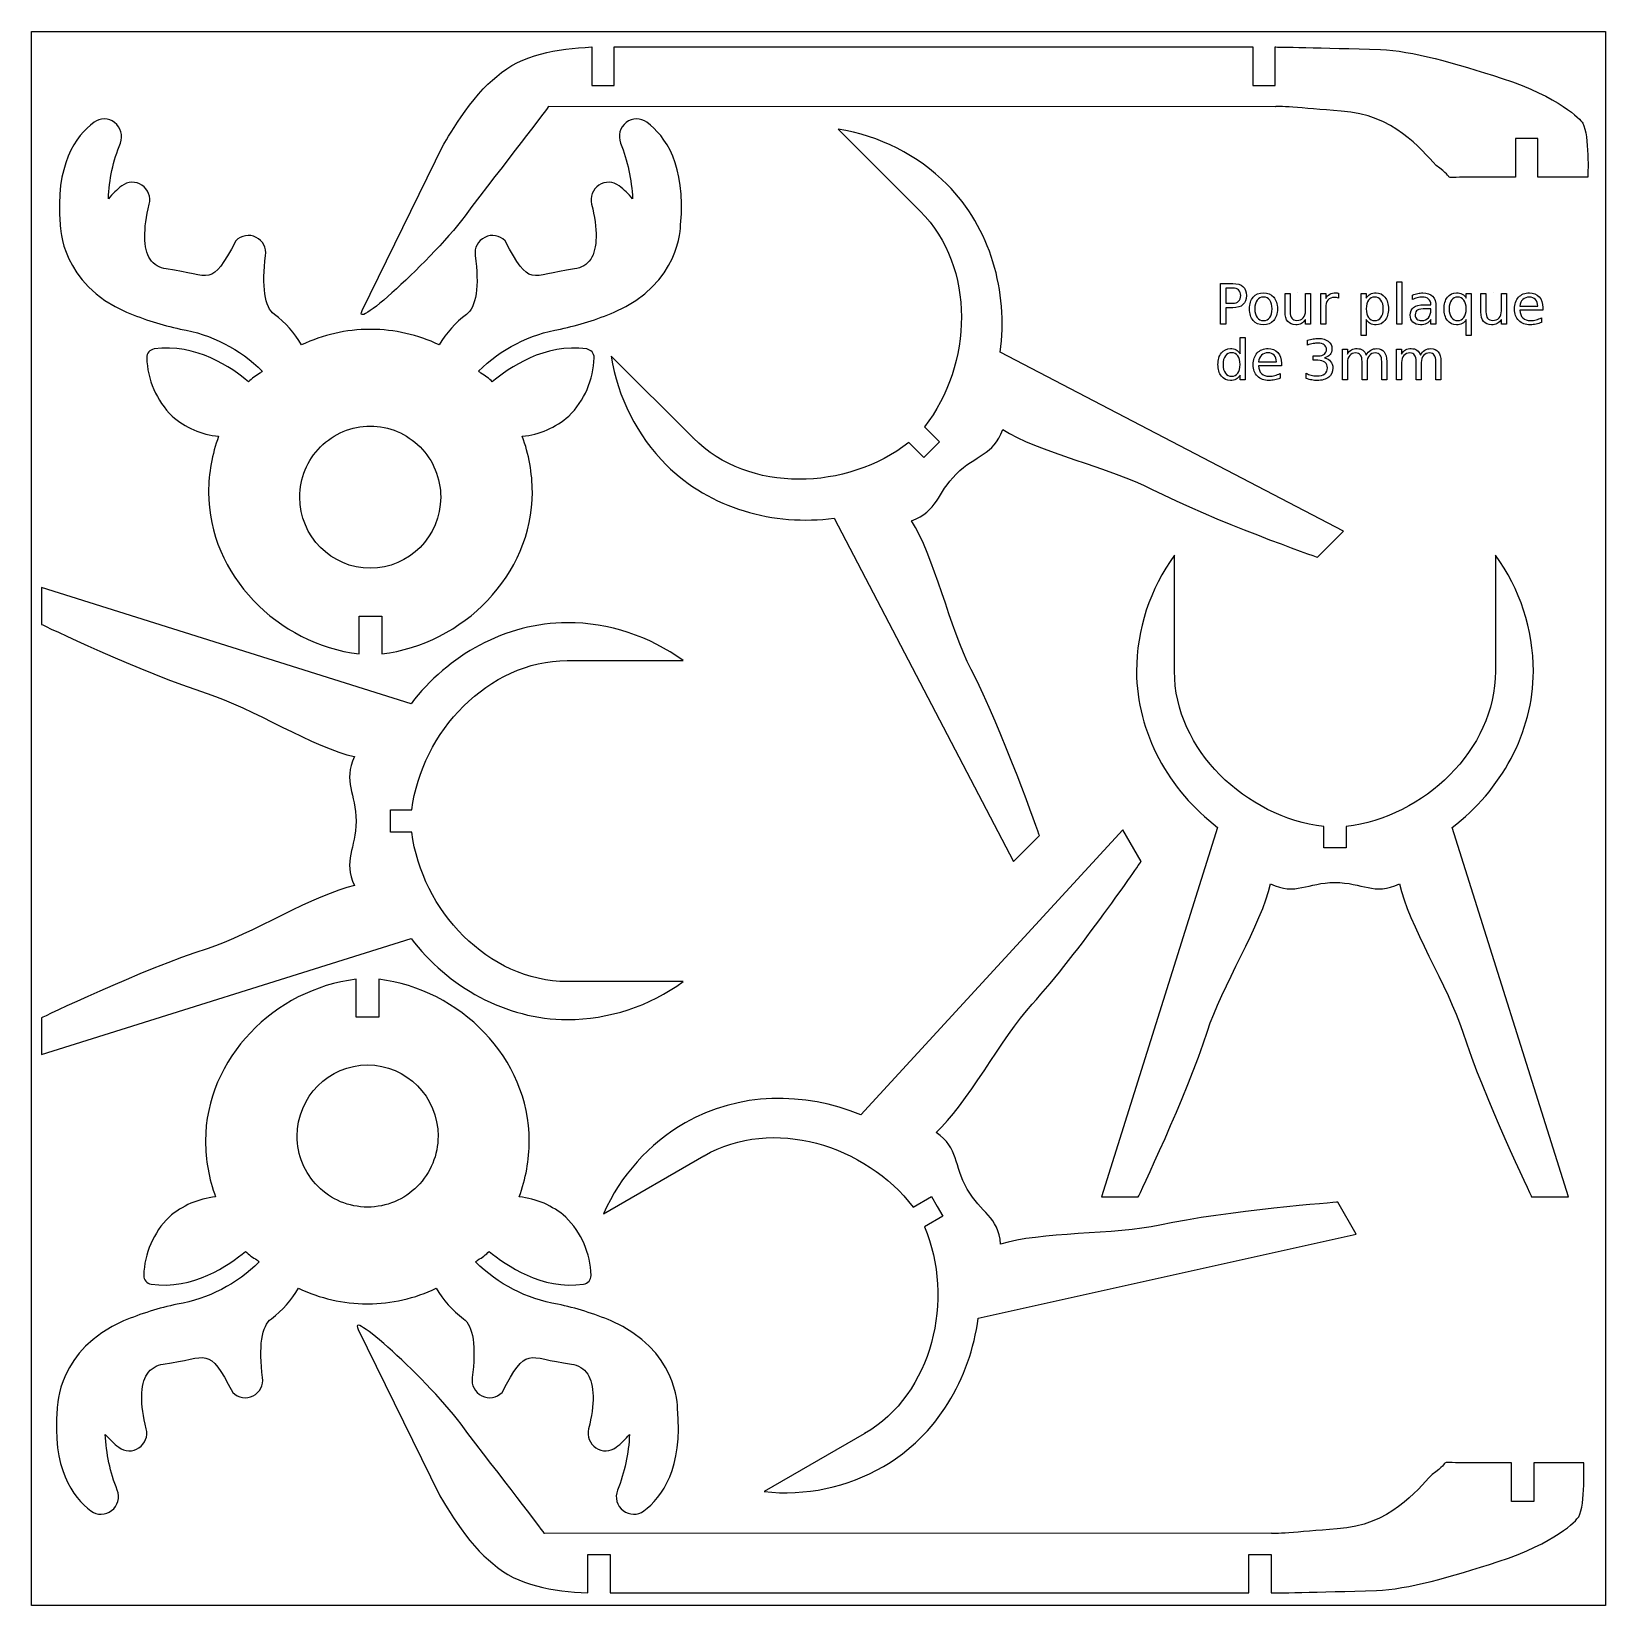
# Model space of a CAD drawing. Extents: x 74 to 474, y 27 to 427.
import ezdxf

# ---------------------------------------------------------------- set-up
doc = ezdxf.new("R2010")
doc.units = 0
doc.layers.add('Calque_1', color=7, linetype='CONTINUOUS')

msp = doc.modelspace()

# ---------------------------------------------------------------- linework, layer by layer
at = {"layer": 'Calque_1', "color": 1}
for p, q in [((73.84158, 427.06944), (473.740463, 427.06944)), ((73.84158, 27.17146), (73.84158, 427.06944)), ((473.740463, 427.06944), (473.740463, 27.17146)), ((216.17219, 423.13016), (216.17219, 413.36332)), ((221.90964, 413.36332), (221.90964, 423.13016)), ((221.90964, 423.13016), (384.11481, 423.13016)), ((384.11481, 423.13016), (384.11481, 413.36332)), ((389.85219, 413.36332), (389.85219, 423.13016)), ((216.17219, 413.36332), (221.90964, 413.36332)), ((384.11481, 413.36332), (389.85219, 413.36332)), ((389.85229, 407.9474), (205.25029, 408.0423)), ((92.356765, 404.858959), (92.356765, 404.858959)), ((227.561318, 404.858959), (227.561318, 404.859487)), ((278.80176, 402.23229), (299.58354, 381.45051)), ((157.88111, 356.14459), (178.51743, 398.31581)), ((456.57729, 399.88584), (450.84011, 399.88584)), ((450.84011, 399.88584), (450.84011, 390.05752)), ((456.57729, 390.05752), (456.57729, 399.88584)), ((450.84011, 390.05752), (439.0132, 390.05752)), ((469.244449, 390.05752), (456.57729, 390.05752)), ((299.58354, 381.45051), (299.58154, 381.44751)), ((157.88111, 356.14466), (157.88111, 356.14459)), ((241.93227, 323.79734), (221.15118, 344.58171)), ((407.17428, 300.08937), (319.94696, 345.58082)), ((300.74648, 326.66675), (304.56686, 322.84637)), ((241.93427, 323.80034), (241.93227, 323.79734)), ((300.53503, 318.81455), (296.71466, 322.63493)), ((302.55118, 320.8307), (300.53503, 318.81455)), ((304.56686, 322.84637), (302.55118, 320.8307)), ((177.804363, 308.766898), (177.804363, 308.766898)), ((277.80265, 303.43651), (323.29409, 216.20917)), ((400.56845, 293.48353), (407.17428, 300.08937)), ((364.23125, 264.6104), (364.23331, 294.00029)), ((445.76369, 294.00029), (445.76369, 264.6104)), ((170.26682, 256.25925), (76.42047, 285.77094)), ((76.42047, 285.77094), (76.42047, 276.42885)), ((157.059545, 268.959187), (157.059545, 278.543993)), ((157.059545, 278.543993), (159.959028, 278.543993)), ((159.959028, 278.543993), (162.858537, 278.543993)), ((162.858537, 278.543993), (162.858537, 268.959187)), ((210.02962, 267.22593), (210.02962, 267.22593)), ((210.02962, 267.22593), (239.4195, 267.22386)), ((364.23425, 264.6104), (364.23125, 264.6104)), ((445.76369, 264.6104), (445.76369, 264.6104)), ((165.06707, 226.45919), (165.06707, 229.31052)), ((165.06707, 229.31052), (170.46992, 229.31052)), ((165.06707, 223.60865), (165.06707, 226.45919)), ((351.07085, 224.27682), (284.55429, 151.79431)), ((375.19791, 224.8476), (345.68618, 131.00125)), ((355.74213, 216.18596), (351.07085, 224.27682)), ((402.14564, 219.64804), (402.14564, 225.05088)), ((407.84749, 225.05088), (407.84749, 219.64804)), ((464.31137, 131.00125), (434.79898, 224.8476)), ((170.46992, 223.60865), (165.06707, 223.60865)), ((323.29409, 216.20917), (329.89994, 222.81502)), ((404.99691, 219.64804), (402.14564, 219.64804)), ((407.84749, 219.64804), (404.99691, 219.64804)), ((76.42047, 167.14643), (170.26682, 196.65818)), ((156.290113, 176.674805), (156.290113, 186.259611)), ((162.089105, 186.259611), (162.089105, 176.674805)), ((210.02962, 185.69356), (210.02962, 185.69656)), ((239.4195, 185.69356), (210.02962, 185.69356)), ((76.42047, 176.48851), (76.42047, 167.14643)), ((159.189622, 176.674805), (156.290113, 176.674805)), ((162.089105, 176.674805), (159.189622, 176.674805)), ((141.344287, 146.4519), (141.344287, 146.4519)), ((219.18346, 126.71398), (244.63603, 141.40903)), ((244.63603, 141.40903), (244.63603, 141.40903)), ((297.85468, 128.35179), (302.53366, 131.0532)), ((302.53366, 131.0532), (303.95898, 128.58448)), ((303.95898, 128.58448), (305.3846, 126.11524)), ((345.68618, 131.00125), (355.02826, 131.00125)), ((410.38425, 121.54302), (405.71319, 129.63352)), ((454.96898, 131.00125), (464.31137, 131.00125)), ((305.3846, 126.11524), (300.70562, 123.41383)), ((314.35508, 100.17783), (410.38425, 121.54302)), ((156.85891, 97.33811), (156.85891, 97.33808)), ((156.85891, 97.33808), (177.49524, 55.16685)), ((285.40325, 70.79812), (259.94914, 56.10572)), ((285.40325, 70.79812), (285.40325, 70.79812)), ((449.81802, 63.42515), (437.99111, 63.42515)), ((449.81802, 53.59683), (449.81802, 63.42515)), ((468.22274, 63.42515), (455.5552, 63.42515)), ((455.5552, 63.42515), (455.5552, 53.59683)), ((455.5552, 53.59683), (449.81802, 53.59683)), ((91.587332, 50.359839), (91.587332, 50.359311)), ((226.791885, 50.359839), (226.791885, 50.359839)), ((388.82995, 45.53527), (204.22806, 45.44047)), ((215.14996, 30.35251), (215.14996, 40.11935)), ((215.14996, 40.11935), (220.88743, 40.11935)), ((220.88743, 40.11935), (220.88743, 30.35251)), ((383.09247, 30.35251), (383.09247, 40.11935)), ((383.09247, 40.11935), (388.82985, 40.11935)), ((388.82985, 40.11935), (388.82985, 30.35251)), ((220.88743, 30.35251), (383.09247, 30.35251)), ((473.740463, 27.17146), (73.84158, 27.17146))]:
    msp.add_line(p, q, dxfattribs=at)
at = {"layer": 'Calque_1', "color": 7}
for p, q in [((375.88088, 363.03892), (379.0228, 363.03892)), ((375.88088, 352.75186), (375.88088, 363.03892)), ((377.2727, 361.89515), (377.2727, 358.02975)), ((379.0228, 361.89515), (377.2727, 361.89515)), ((386.83628, 360.65491), (386.83628, 360.65491)), ((392.34154, 355.79733), (392.34154, 360.46888)), ((392.34154, 360.46888), (393.60934, 360.46888)), ((393.60934, 360.46888), (393.60934, 355.84556)), ((395.5317, 360.65491), (395.5317, 360.65491)), ((397.53675, 356.09361), (397.53675, 360.46888)), ((397.53675, 360.46888), (398.80454, 360.46888)), ((398.80454, 360.46888), (398.80454, 352.75186)), ((401.38147, 352.75185), (401.38147, 360.46887)), ((401.38147, 360.46887), (402.65616, 360.46887)), ((402.65616, 360.46887), (402.65616, 359.26997)), ((405.89455, 360.586), (405.90144, 359.28376)), ((411.6892, 349.81664), (411.6892, 360.46888)), ((411.6892, 360.46888), (412.96388, 360.46888)), ((412.96388, 360.46888), (412.96388, 359.29754)), ((420.69468, 363.473), (421.96247, 363.473)), ((420.69468, 352.75186), (420.69468, 363.473)), ((421.96247, 363.473), (421.96247, 352.75186)), ((424.69099, 358.94614), (424.69099, 360.11748)), ((438.34046, 359.29754), (438.34046, 360.46888)), ((438.34046, 360.46888), (439.60825, 360.46888)), ((439.60825, 360.46888), (439.60825, 349.81664)), ((442.08872, 355.79733), (442.08872, 360.46888)), ((442.08872, 360.46888), (443.35651, 360.46888)), ((443.35651, 360.46888), (443.35651, 355.84556)), ((445.27888, 360.65491), (445.27888, 360.65491)), ((447.28392, 356.09361), (447.28392, 360.46888)), ((447.28392, 360.46888), (448.55172, 360.46888)), ((448.55172, 360.46888), (448.55172, 352.75186)), ((377.2727, 358.02975), (379.0228, 358.02975)), ((379.0228, 356.88598), (377.2727, 356.88598)), ((377.2727, 356.88598), (377.2727, 352.75186)), ((386.83628, 359.58004), (386.83628, 359.58004)), ((402.65616, 356.81707), (402.65616, 352.75185)), ((417.27714, 356.60348), (417.27714, 356.60348)), ((427.59865, 357.62323), (429.37632, 357.62323)), ((429.37632, 356.63104), (428.11541, 356.63104)), ((429.37632, 357.62323), (429.37632, 357.74725)), ((429.37632, 356.34854), (429.37632, 356.63104)), ((430.64411, 357.1547), (430.64411, 352.75186)), ((430.64411, 357.1547), (430.64411, 357.1547)), ((434.02031, 356.60348), (434.02031, 356.60348)), ((457.77769, 356.3072), (451.94859, 356.3072)), ((451.98993, 357.2925), (456.50989, 357.29939)), ((457.77769, 356.92732), (457.77769, 356.3072)), ((457.77769, 356.92732), (457.77769, 356.92732)), ((377.2727, 352.75186), (375.88088, 352.75186)), ((392.34154, 355.79733), (392.34154, 355.79733)), ((397.53675, 352.75186), (397.53675, 353.93698)), ((398.80454, 352.75186), (397.53675, 352.75186)), ((402.65616, 352.75185), (401.38147, 352.75185)), ((412.96388, 353.90942), (412.96388, 349.81664)), ((412.96388, 353.90942), (412.96388, 353.90942)), ((421.96247, 352.75186), (420.69468, 352.75186)), ((429.37632, 352.75186), (429.37632, 353.9232)), ((430.64411, 352.75186), (429.37632, 352.75186)), ((438.34046, 349.81664), (438.34046, 353.90942)), ((442.08872, 355.79733), (442.08872, 355.79733)), ((447.28392, 352.75186), (447.28392, 353.93698)), ((448.55172, 352.75186), (447.28392, 352.75186)), ((457.48141, 354.3435), (457.48141, 353.1446)), ((380.90383, 345.15198), (380.90383, 349.32744)), ((380.90383, 349.32744), (382.17162, 349.32744)), ((382.17162, 349.32744), (382.17162, 338.6063)), ((398.01217, 347.39818), (398.01217, 348.63842)), ((412.96388, 349.81664), (411.6892, 349.81664)), ((439.60825, 349.81664), (438.34046, 349.81664)), ((380.90383, 345.15198), (380.90383, 345.15198)), ((399.47978, 343.53279), (399.47978, 344.67656)), ((399.47978, 344.67656), (400.7338, 344.67656)), ((402.35299, 344.15291), (402.35299, 344.15291)), ((406.89363, 338.6063), (406.89363, 346.32332)), ((406.89363, 346.32332), (408.16831, 346.32332)), ((408.16831, 346.32332), (408.16831, 345.12442)), ((412.9501, 344.84192), (412.9501, 344.84192)), ((420.64645, 338.6063), (420.64645, 346.32332)), ((420.64645, 346.32332), (421.92113, 346.32332)), ((421.92113, 346.32332), (421.92113, 345.12442)), ((426.70293, 344.84192), (426.70293, 344.84192)), ((376.58368, 342.45792), (376.58368, 342.45792)), ((391.38381, 342.16164), (385.55471, 342.16164)), ((385.59605, 343.14694), (390.11601, 343.15383)), ((391.08753, 340.19794), (391.08753, 338.99904)), ((391.38381, 342.78176), (391.38381, 342.16164)), ((391.38381, 342.78176), (391.38381, 342.78176)), ((397.70211, 338.91636), (397.70211, 340.25995)), ((400.67867, 343.53279), (399.47978, 343.53279)), ((408.16831, 342.96779), (408.16831, 338.6063)), ((411.88902, 338.6063), (411.88902, 343.22273)), ((413.1637, 342.96779), (413.1637, 338.6063)), ((416.8844, 338.6063), (416.8844, 343.22273)), ((418.15909, 343.26407), (418.15909, 338.6063)), ((421.92113, 342.96779), (421.92113, 338.6063)), ((425.64184, 338.6063), (425.64184, 343.22273)), ((426.91652, 342.96779), (426.91652, 338.6063)), ((430.63722, 338.6063), (430.63722, 343.22273)), ((431.91191, 343.26407), (431.91191, 338.6063)), ((380.90383, 338.6063), (380.90383, 339.76385)), ((382.17162, 338.6063), (380.90383, 338.6063)), ((408.16831, 338.6063), (406.89363, 338.6063)), ((413.1637, 338.6063), (411.88902, 338.6063)), ((418.15909, 338.6063), (416.8844, 338.6063)), ((421.92113, 338.6063), (420.64645, 338.6063)), ((426.91652, 338.6063), (425.64184, 338.6063)), ((431.91191, 338.6063), (430.63722, 338.6063))]:
    msp.add_line(p, q, dxfattribs=at)
at = {"layer": 'Calque_1', "color": 1}
for points in [[(192.07378, 415.62033), (198.4324, 421.41901), (207.33025, 422.58319), (216.17219, 423.13016)], [(389.85219, 423.13016), (389.85219, 423.13016), (401.54061, 422.97226), (416.57898, 422.46941)], [(416.57898, 422.46941), (424.48977, 422.20491), (435.35971, 419.09173), (447.52405, 415.14014)], [(178.51743, 398.31581), (178.51743, 398.31581), (186.06655, 411.45823), (192.07378, 415.62033)], [(447.52405, 415.14014), (462.01157, 410.43389), (467.39372, 404.72154), (467.94521, 403.75209)], [(205.25029, 408.0423), (205.25029, 408.0423), (196.74835, 396.77732), (185.68699, 382.57771)], [(406.58702, 406.83481), (396.03748, 407.68639), (390.05864, 408.25041), (389.85229, 407.9474)], [(89.728199, 404.002754), (85.049337, 400.531643), (79.767473, 393.158201), (81.152423, 377.944818)], [(92.356765, 404.858959), (91.434843, 404.870578), (90.509231, 404.585423), (89.728199, 404.002754)], [(94.963842, 403.937764), (94.197127, 404.539579), (93.278686, 404.847524), (92.356765, 404.858959)], [(96.419721, 398.732483), (97.150029, 400.600832), (96.554486, 402.730173), (94.963842, 403.937764)], [(224.95424, 403.938292), (223.363596, 402.730727), (222.768053, 400.60136), (223.498361, 398.733011)], [(227.561318, 404.859487), (226.639396, 404.848131), (225.720955, 404.540107), (224.95424, 403.938292)], [(230.189883, 404.002754), (229.408851, 404.585423), (228.483239, 404.870552), (227.561318, 404.858959)], [(238.76566, 377.944818), (240.15061, 393.158201), (234.868745, 400.531643), (230.189883, 404.002754)], [(430.68891, 393.05483), (426.708, 397.13158), (420.07499, 406.02095), (406.58702, 406.83481)], [(306.46572, 388.21307), (298.94831, 395.70239), (289.25544, 400.61439), (278.80176, 402.23229)], [(467.94521, 403.75209), (469.683168, 400.6971), (469.244449, 390.05752), (469.244449, 390.05752)], [(93.369952, 384.564941), (93.582163, 389.427867), (94.613724, 394.218805), (96.419721, 398.732483)], [(223.498361, 398.733011), (225.304358, 394.219333), (226.335919, 389.428395), (226.54813, 384.565469)], [(439.0132, 390.05752), (431.12189, 390.05752), (436.52857, 389.00407), (430.68891, 393.05483)], [(101.918116, 387.99953), (100.350896, 389.049412), (98.297668, 388.98833), (96.794415, 387.847367)], [(103.768136, 383.176428), (104.226898, 385.017207), (103.485649, 386.949622), (101.918116, 387.99953)], [(217.99994, 388.000059), (216.432407, 386.95015), (215.691184, 385.017762), (216.149947, 383.176956)], [(223.123641, 387.847895), (221.620388, 388.988858), (219.56716, 389.04994), (217.99994, 388.000059)], [(319.94696, 345.58082), (322.03191, 360.94955), (317.48247, 377.17115), (306.46572, 388.21307)], [(96.794415, 387.847367), (95.534573, 386.885926), (94.38607, 385.785103), (93.369952, 384.564941)], [(226.54813, 384.565469), (225.532012, 385.785631), (224.383483, 386.88648), (223.123641, 387.847895)], [(103.989482, 369.239429), (102.256298, 371.92651), (102.179009, 376.868687), (103.768136, 383.176428)], [(185.68699, 382.57771), (177.693, 370.76457), (155.03522, 350.32901), (157.88111, 356.14466)], [(216.149947, 383.176956), (217.739073, 376.869241), (217.661784, 371.927012), (215.928601, 369.239984)], [(299.58154, 381.44751), (299.60144, 381.42751), (299.62144, 381.40771), (299.64414, 381.39051)], [(299.64414, 381.39051), (313.82345, 367.18494), (312.94775, 342.38137), (300.74648, 326.66675)], [(81.152423, 377.944818), (81.152423, 377.335767), (81.343643, 362.966415), (98.006466, 355.760453)], [(221.911616, 355.760453), (238.574439, 362.966415), (238.76566, 377.335767), (238.76566, 377.944818)], [(125.749962, 373.888212), (119.327997, 361.851226), (119.804217, 365.086539), (108.102036, 366.743042)], [(130.910462, 374.764011), (129.186387, 375.645964), (127.093297, 375.29051), (125.749962, 373.888212)], [(133.331998, 370.154947), (133.616788, 372.061112), (132.634014, 373.931917), (130.910462, 374.764011)], [(189.00762, 374.764539), (187.284069, 373.932445), (186.301295, 372.061667), (186.586084, 370.155501)], [(194.16812, 373.88874), (192.824785, 375.291038), (190.731669, 375.646492), (189.00762, 374.764539)], [(211.816046, 366.74357), (200.113865, 365.087067), (200.590085, 361.851754), (194.16812, 373.88874)], [(108.102036, 366.743042), (106.43439, 366.925971), (104.930693, 367.838451), (103.989482, 369.239429)], [(135.550562, 355.197221), (133.109213, 356.849868), (132.273217, 362.440682), (133.331998, 370.154947)], [(186.586084, 370.155501), (187.644865, 362.441236), (186.808844, 356.850396), (184.367494, 355.197749)], [(215.928601, 369.239984), (214.987389, 367.83898), (213.483692, 366.926499), (211.816046, 366.74357)], [(98.006466, 355.760453), (102.410406, 353.904437), (106.977666, 352.471848), (111.648179, 351.481517)], [(142.467015, 347.440359), (140.710041, 350.452313), (138.365637, 353.097299), (135.550562, 355.197221)], [(184.367494, 355.197749), (181.552419, 353.097827), (179.208042, 350.452841), (177.451067, 347.440888)], [(208.269904, 351.481517), (212.940417, 352.471848), (217.507677, 353.904437), (221.911616, 355.760453)], [(129.006264, 338.063914), (124.829349, 341.583854), (115.589901, 347.969922), (105.023607, 346.402573)], [(111.648179, 351.481517), (119.519009, 350.15295), (126.7905, 346.409914), (132.476766, 340.765571)], [(159.834313, 351.385074), (153.828762, 351.36923), (147.899977, 350.022441), (142.467015, 347.440359)], [(159.959028, 351.382434), (159.917439, 351.382671), (159.875902, 351.385074), (159.834313, 351.385074)], [(160.083769, 351.385603), (160.042154, 351.385603), (160.000643, 351.382698), (159.959028, 351.382434)], [(177.451067, 347.440888), (172.018105, 350.022969), (166.08932, 351.369758), (160.083769, 351.385603)], [(187.441317, 340.765571), (193.127582, 346.40994), (200.399074, 350.15295), (208.269904, 351.481517)], [(214.894449, 346.402573), (204.328181, 347.969922), (195.088733, 341.583827), (190.911793, 338.063914)], [(105.023607, 346.402573), (103.930749, 346.242222), (103.120927, 345.295279), (103.123518, 344.181094)], [(103.123518, 344.181094), (103.296208, 338.587877), (105.602557, 333.278364), (109.560454, 329.357997)], [(210.357602, 329.357997), (214.315499, 333.278364), (216.621874, 338.587877), (216.794564, 344.181094)], [(216.794564, 344.181094), (216.797181, 345.295279), (215.987307, 346.242222), (214.894449, 346.402573)], [(221.15118, 344.58171), (222.76908, 334.12802), (227.6811, 324.43519), (235.1704, 316.91775)], [(131.876119, 340.232787), (130.81828, 339.659599), (129.849561, 338.930734), (129.006264, 338.063914)], [(132.476766, 340.765571), (132.274892, 340.590169), (132.074537, 340.412099), (131.876119, 340.232787)], [(188.041963, 340.232787), (187.843545, 340.412072), (187.64319, 340.590169), (187.441317, 340.765571)], [(190.911793, 338.063914), (190.068521, 338.930708), (189.099802, 339.659572), (188.041963, 340.232787)], [(109.560454, 329.357997), (112.903938, 326.452943), (117.031595, 324.670685), (121.373635, 324.21356)], [(198.544447, 324.21356), (202.886461, 324.670685), (207.014118, 326.452943), (210.357602, 329.357997)], [(121.373635, 324.21356), (119.706408, 319.666106), (118.844344, 314.85898), (118.826861, 310.01042)], [(147.25568, 321.534279), (150.611644, 324.9204), (155.163309, 326.822703), (159.90936, 326.822703)], [(159.90936, 326.822703), (164.655412, 326.822704), (169.207078, 324.920401), (172.563043, 321.53428)], [(201.091195, 310.01042), (201.073659, 314.85898), (200.211648, 319.666106), (198.544447, 324.21356)], [(308.75819, 314.62528), (313.74245, 319.58338), (318.18853, 319.28373), (320.60512, 325.94846)], [(320.60512, 325.94846), (329.18695, 320.39654), (348.23277, 316.06598), (358.39063, 310.82559)], [(142.014361, 308.766898), (142.014357, 313.555594), (143.899716, 318.148158), (147.25568, 321.534279)], [(172.563043, 321.53428), (175.919007, 318.148159), (177.804367, 313.555594), (177.804363, 308.766898)], [(241.99137, 323.73774), (241.97357, 323.75984), (241.95357, 323.77964), (241.93427, 323.80034)], [(296.71466, 322.63493), (281.00003, 310.43364), (256.19688, 309.55836), (241.99137, 323.73774)], [(235.1704, 316.91775), (246.2123, 305.901), (262.43392, 301.35156), (277.80265, 303.43651)], [(297.43501, 302.77834), (304.09974, 305.19493), (303.80011, 309.641), (308.75819, 314.62528)], [(118.826861, 310.01042), (118.847276, 289.001138), (136.459554, 271.390055), (157.059545, 268.959187)], [(159.90936, 290.711123), (150.026231, 290.711124), (142.01437, 298.794967), (142.014361, 308.766898)], [(177.804363, 308.766898), (177.804354, 298.794965), (169.792491, 290.711122), (159.90936, 290.711123)], [(162.858537, 268.959187), (183.458528, 271.390055), (201.070807, 289.001138), (201.091195, 310.01042)], [(358.39063, 310.82559), (373.86346, 302.84323), (400.56845, 293.48353), (400.56845, 293.48353)], [(312.55787, 264.99285), (307.3175, 275.15068), (302.98693, 294.19652), (297.43501, 302.77834)], [(364.23331, 294.00029), (357.98548, 285.46438), (354.60494, 275.13719), (354.58505, 264.52583)], [(455.41225, 264.52583), (455.39245, 275.13719), (452.01161, 285.46438), (445.76369, 294.00029)], [(76.42047, 276.42885), (76.42047, 276.42885), (101.92207, 264.1639), (118.50737, 258.86733)], [(209.94503, 276.87212), (194.3472, 276.85432), (179.65987, 268.60086), (170.26682, 256.25925)], [(239.4195, 267.22386), (230.88359, 273.47167), (220.5564, 276.85223), (209.94503, 276.87212)], [(170.46992, 229.31052), (172.95421, 249.05), (189.8738, 267.20743), (209.94492, 267.22593)], [(209.94492, 267.22593), (209.97322, 267.22593), (210.00132, 267.22593), (210.02962, 267.22593)], [(329.89994, 222.81502), (329.89994, 222.81502), (320.54027, 249.52004), (312.55787, 264.99285)], [(354.58505, 264.52583), (354.60285, 248.928), (362.8563, 234.24065), (375.19791, 224.8476)], [(364.23025, 264.5259), (364.23325, 264.5541), (364.23325, 264.5823), (364.23425, 264.6104)], [(402.14564, 225.05088), (382.40611, 227.53518), (364.24872, 244.45476), (364.23025, 264.5259)], [(445.76369, 264.5259), (445.74489, 244.45476), (427.58698, 227.53518), (407.84749, 225.05088)], [(434.79898, 224.8476), (447.14069, 234.24065), (455.39444, 248.928), (455.41225, 264.52583)], [(445.76369, 264.6104), (445.76369, 264.5823), (445.76369, 264.5541), (445.76369, 264.5259)], [(118.50737, 258.86733), (129.39555, 255.39022), (145.92517, 244.98491), (155.91925, 242.84246)], [(155.91925, 242.84246), (152.91535, 236.42104), (156.27106, 233.48899), (156.2896, 226.45871)], [(156.2896, 226.45871), (156.2711, 219.42842), (152.91535, 216.49637), (155.91925, 210.07495)], [(209.94492, 185.69256), (189.8738, 185.71116), (172.95421, 203.86912), (170.46992, 223.60865)], [(328.07504, 179.93283), (339.78996, 192.81272), (355.74213, 216.18596), (355.74213, 216.18596)], [(155.91925, 210.07495), (145.92517, 207.93249), (129.39558, 197.52722), (118.50737, 194.05004)], [(372.58979, 173.08816), (376.06696, 183.97634), (386.47224, 200.50596), (388.61469, 210.50003)], [(388.61469, 210.50003), (395.03615, 207.49614), (397.96814, 210.85184), (404.99845, 210.87039)], [(404.99845, 210.87039), (412.02873, 210.85189), (414.96077, 207.49614), (421.38219, 210.50003)], [(421.38219, 210.50003), (423.52465, 200.50596), (433.92995, 183.97637), (437.40706, 173.08816)], [(170.26682, 196.65818), (179.65987, 184.31655), (194.3472, 176.06308), (209.94503, 176.04529)], [(118.50737, 194.05004), (101.92207, 188.75348), (76.42047, 176.48851), (76.42047, 176.48851)], [(156.290113, 186.259611), (135.690122, 183.828743), (118.077843, 166.21766), (118.057455, 145.208378)], [(200.321789, 145.208378), (200.301374, 166.21766), (182.689096, 183.828743), (162.089105, 186.259611)], [(210.02962, 185.69656), (210.00142, 185.69656), (209.97332, 185.69656), (209.94492, 185.69256)], [(209.94503, 176.04529), (220.5564, 176.06519), (230.88359, 179.44572), (239.4195, 185.69356)], [(303.68826, 147.3484), (311.27217, 154.20085), (320.38435, 171.47723), (328.07504, 179.93283)], [(355.02826, 131.00125), (355.02826, 131.00125), (367.29327, 156.50285), (372.58979, 173.08816)], [(437.40706, 173.08816), (442.70364, 156.50285), (454.96898, 131.00125), (454.96898, 131.00125)], [(141.344287, 146.4519), (141.344296, 156.423833), (149.356159, 164.507676), (159.23929, 164.507675)], [(159.23929, 164.507675), (169.122419, 164.507674), (177.13428, 156.423831), (177.134289, 146.4519)], [(284.55429, 151.79431), (270.24839, 157.78658), (253.40193, 157.59102), (239.88484, 149.80748)], [(239.88484, 149.80748), (230.70501, 144.48467), (223.45187, 136.39316), (219.18346, 126.71398)], [(244.70973, 141.45153), (262.10126, 151.47087), (285.83336, 144.2047), (297.85468, 128.35179)], [(118.057455, 145.208378), (118.074991, 140.359818), (118.937002, 135.552692), (120.604203, 131.005238)], [(146.585607, 133.684518), (143.229643, 137.070639), (141.344283, 141.663204), (141.344287, 146.4519)], [(177.134289, 146.4519), (177.134293, 141.663204), (175.248934, 137.07064), (171.89297, 133.684519)], [(197.775015, 131.005238), (199.442242, 135.552692), (200.304306, 140.359818), (200.321789, 145.208378)], [(311.55939, 132.97446), (308.06052, 139.07226), (309.50044, 143.28912), (303.68826, 147.3484)], [(244.63603, 141.40903), (244.66083, 141.42333), (244.68483, 141.43723), (244.70973, 141.45153)], [(159.23929, 128.396095), (154.493238, 128.396094), (149.941572, 130.298397), (146.585607, 133.684518)], [(171.89297, 133.684519), (168.537006, 130.298398), (163.985341, 128.396095), (159.23929, 128.396095)], [(320.07202, 118.9709), (319.46273, 126.03394), (315.0906, 126.89522), (311.55939, 132.97446)], [(120.604203, 131.005238), (116.262189, 130.548113), (112.134532, 128.765855), (108.791048, 125.860801)], [(209.588196, 125.860801), (206.244712, 128.765855), (202.117055, 130.548113), (197.775015, 131.005238)], [(405.71319, 129.63352), (405.71319, 129.63352), (377.49565, 127.50455), (360.48407, 123.79876)], [(108.791048, 125.860801), (104.833151, 121.940435), (102.526776, 116.630921), (102.354086, 111.037704)], [(216.025132, 111.037704), (215.852442, 116.630921), (213.546093, 121.940435), (209.588196, 125.860801)], [(300.70562, 123.41383), (308.42391, 105.07668), (302.84986, 80.89222), (285.47695, 70.84062)], [(360.48407, 123.79876), (349.31606, 121.36605), (329.79838, 122.11251), (320.07202, 118.9709)], [(104.254201, 108.816225), (114.820469, 107.248876), (124.059917, 113.634971), (128.236857, 117.154884)], [(128.236857, 117.154884), (129.080129, 116.28809), (130.048848, 115.559226), (131.106687, 114.986011)], [(187.272531, 114.986011), (188.33037, 115.559199), (189.299089, 116.288064), (190.142386, 117.154884)], [(190.142386, 117.154884), (194.319301, 113.634944), (203.558749, 107.248876), (214.125043, 108.816225)], [(131.707333, 114.453227), (126.021068, 108.808858), (118.749576, 105.065848), (110.878746, 103.737281)], [(131.106687, 114.986011), (131.305105, 114.806726), (131.50546, 114.628629), (131.707333, 114.453227)], [(186.671884, 114.453227), (186.873758, 114.628629), (187.074113, 114.8067), (187.272531, 114.986011)], [(207.500471, 103.737281), (199.629641, 105.065848), (192.35815, 108.808884), (186.671884, 114.453227)], [(102.354086, 111.037704), (102.351469, 109.923519), (103.161343, 108.976576), (104.254201, 108.816225)], [(214.125043, 108.816225), (215.217901, 108.976576), (216.027723, 109.923519), (216.025132, 111.037704)], [(134.781156, 100.021049), (137.596231, 102.120971), (139.940608, 104.765957), (141.697583, 107.77791)], [(141.697583, 107.77791), (147.130545, 105.195829), (153.05933, 103.84904), (159.064881, 103.833195)], [(159.314337, 103.833724), (165.319888, 103.849568), (171.248673, 105.196357), (176.681635, 107.778439)], [(176.681635, 107.778439), (178.438609, 104.766485), (180.783013, 102.121499), (183.598088, 100.021577)], [(110.878746, 103.737281), (106.208233, 102.74695), (101.640973, 101.314361), (97.237034, 99.458345)], [(132.562566, 85.063297), (131.503785, 92.777562), (132.339806, 98.368402), (134.781156, 100.021049)], [(184.66481, 70.90506), (176.67081, 82.7182), (154.01304, 103.15376), (156.85891, 97.33811)], [(159.064881, 103.833195), (159.106496, 103.833195), (159.148007, 103.8361), (159.189622, 103.836364)], [(159.189622, 103.836364), (159.231211, 103.836127), (159.272748, 103.833724), (159.314337, 103.833724)], [(183.598088, 100.021577), (186.039437, 98.36893), (186.875433, 92.778116), (185.816652, 85.063851)], [(221.142184, 99.458345), (216.738244, 101.314361), (212.170984, 102.74695), (207.500471, 103.737281)], [(290.2991, 62.48742), (303.79841, 70.30176), (312.39118, 84.79313), (314.35508, 100.17783)], [(97.237034, 99.458345), (80.574211, 92.252383), (80.38299, 77.883031), (80.38299, 77.27398)], [(237.996227, 77.27398), (237.996227, 77.883031), (237.805007, 92.252383), (221.142184, 99.458345)], [(107.332604, 88.475228), (119.034785, 90.131731), (118.558565, 93.367044), (124.98053, 81.330058)], [(193.398688, 81.330586), (199.820653, 93.367572), (199.344433, 90.132259), (211.046614, 88.475756)], [(103.220049, 85.978814), (104.161261, 87.379818), (105.664958, 88.292299), (107.332604, 88.475228)], [(211.046614, 88.475756), (212.71426, 88.292827), (214.217957, 87.380347), (215.159168, 85.979369)], [(102.998703, 72.041842), (101.409577, 78.349557), (101.486866, 83.291786), (103.220049, 85.978814)], [(130.14103, 80.454259), (131.864581, 81.286353), (132.847355, 83.157131), (132.562566, 85.063297)], [(185.816652, 85.063851), (185.531862, 83.157686), (186.514636, 81.286881), (188.238188, 80.454787)], [(215.159168, 85.979369), (216.892352, 83.292288), (216.969641, 78.350111), (215.380514, 72.04237)], [(124.98053, 81.330058), (126.323865, 79.92776), (128.416981, 79.572306), (130.14103, 80.454259)], [(188.238188, 80.454787), (189.962263, 79.572834), (192.055353, 79.928288), (193.398688, 81.330586)], [(80.38299, 77.27398), (78.99804, 62.060597), (84.279905, 54.687155), (88.958767, 51.216044)], [(229.420451, 51.216044), (234.099313, 54.687155), (239.381177, 62.060597), (237.996227, 77.27398)], [(101.14871, 67.218739), (102.716243, 68.268648), (103.457466, 70.201036), (102.998703, 72.041842)], [(215.380514, 72.04237), (214.921752, 70.201591), (215.663001, 68.269176), (217.230534, 67.219268)], [(95.650289, 56.485787), (93.844292, 60.999465), (92.812731, 65.790403), (92.60052, 70.653329)], [(92.60052, 70.653329), (93.616638, 69.433167), (94.765167, 68.332318), (96.025009, 67.370903)], [(204.22806, 45.44047), (204.22806, 45.44047), (195.72616, 56.70545), (184.66481, 70.90506)], [(222.354235, 67.371431), (223.614077, 68.332872), (224.76258, 69.433695), (225.778698, 70.653857)], [(225.778698, 70.653857), (225.566487, 65.790931), (224.534926, 60.999993), (222.728929, 56.486315)], [(285.47695, 70.84062), (285.45215, 70.82632), (285.42815, 70.81242), (285.40325, 70.79812)], [(96.025009, 67.370903), (97.528262, 66.22994), (99.58149, 66.168858), (101.14871, 67.218739)], [(217.230534, 67.219268), (218.797754, 66.169386), (220.850982, 66.230468), (222.354235, 67.371431)], [(437.99111, 63.42515), (430.0998, 63.42515), (435.50648, 64.4786), (429.66682, 60.42784)], [(259.94914, 56.10572), (270.46558, 54.96302), (281.09945, 57.19894), (290.2991, 62.48742)], [(429.66682, 60.42784), (425.6859, 56.35109), (419.05299, 47.46171), (405.56507, 46.64786)], [(466.9234, 49.73058), (468.66146, 52.78557), (468.22274, 63.42515), (468.22274, 63.42515)], [(94.19441, 51.280506), (95.785054, 52.488071), (96.380597, 54.617438), (95.650289, 56.485787)], [(222.728929, 56.486315), (221.998621, 54.617966), (222.594164, 52.488625), (224.184808, 51.281034)], [(177.49524, 55.16685), (177.49524, 55.16685), (185.04437, 42.02443), (191.05159, 37.86234)], [(88.958767, 51.216044), (89.739799, 50.633375), (90.665411, 50.348246), (91.587332, 50.359839)], [(91.587332, 50.359311), (92.509254, 50.370667), (93.427695, 50.678691), (94.19441, 51.280506)], [(224.184808, 51.281034), (224.951523, 50.679219), (225.869964, 50.371274), (226.791885, 50.359839)], [(226.791885, 50.359839), (227.713807, 50.34822), (228.639419, 50.633375), (229.420451, 51.216044)], [(446.50196, 38.34253), (460.98958, 43.04878), (466.37202, 48.76112), (466.9234, 49.73058)], [(405.56507, 46.64786), (395.01524, 45.79628), (389.0363, 45.23225), (388.82995, 45.53527)], [(191.05159, 37.86234), (197.41022, 32.06366), (206.30803, 30.89948), (215.14996, 30.35251)], [(415.55718, 31.01326), (423.46768, 31.27776), (434.33762, 34.39094), (446.50196, 38.34253)], [(388.82985, 30.35251), (388.82985, 30.35251), (400.51837, 30.51041), (415.55718, 31.01326)]]:
    msp.add_open_spline(points, degree=3, dxfattribs=at)
at = {"layer": 'Calque_1', "color": 7}
for points in [[(379.0228, 363.03892), (380.17576, 363.03892), (381.046223, 362.777093), (381.63419, 362.25344)], [(380.52487, 361.39216), (380.17117, 361.727487), (379.67048, 361.89515), (379.0228, 361.89515)], [(381.05541, 359.96589), (381.05541, 360.581417), (380.878563, 361.05684), (380.52487, 361.39216)], [(380.52487, 358.53273), (380.878563, 358.868057), (381.05541, 359.345777), (381.05541, 359.96589)], [(381.63419, 362.25344), (382.226743, 361.734373), (382.52302, 360.971857), (382.52302, 359.96589)], [(382.52302, 359.96589), (382.52302, 358.950737), (382.226743, 358.18363), (381.63419, 357.66457)], [(384.23179, 359.58004), (384.86109, 360.29662), (385.729253, 360.65491), (386.83628, 360.65491)], [(386.83628, 360.65491), (387.938713, 360.65491), (388.80458, 360.29662), (389.43388, 359.58004)], [(402.65616, 359.26997), (402.92258, 359.738503), (403.269387, 360.08531), (403.69658, 360.31039)], [(403.69658, 360.31039), (404.123773, 360.540063), (404.642833, 360.6549), (405.25376, 360.6549)], [(405.25376, 360.6549), (405.341033, 360.6549), (405.437497, 360.648), (405.54315, 360.6342)], [(405.54315, 360.6342), (405.648797, 360.625), (405.76593, 360.608933), (405.89455, 360.586)], [(412.96388, 359.29754), (413.230307, 359.756887), (413.56563, 360.096803), (413.96985, 360.31729)], [(413.96985, 360.31729), (414.37867, 360.54237), (414.865577, 360.65491), (415.43057, 360.65491)], [(415.43057, 360.65491), (416.367637, 360.65491), (417.127857, 360.28284), (417.71123, 359.5387)], [(424.69099, 360.11748), (425.15493, 360.29662), (425.60509, 360.42983), (426.04147, 360.51711)], [(426.04147, 360.51711), (426.477843, 360.608977), (426.902737, 360.65491), (427.31615, 360.65491)], [(427.31615, 360.65491), (428.432363, 360.65491), (429.266077, 360.365523), (429.81729, 359.78675)], [(433.58623, 359.5387), (434.17419, 360.28284), (434.934407, 360.65491), (435.86688, 360.65491)], [(435.86688, 360.65491), (436.436467, 360.65491), (436.923373, 360.54237), (437.3276, 360.31729)], [(437.3276, 360.31729), (437.73642, 360.096803), (438.07404, 359.756887), (438.34046, 359.29754)], [(451.64542, 359.5387), (452.329847, 360.28284), (453.250833, 360.65491), (454.40838, 360.65491)], [(454.40838, 360.65491), (455.446507, 360.65491), (456.26644, 360.319587), (456.86818, 359.64894)], [(379.0228, 358.02975), (379.67048, 358.02975), (380.17117, 358.19741), (380.52487, 358.53273)], [(381.63419, 357.66457), (381.046223, 357.14551), (380.17576, 356.88598), (379.0228, 356.88598)], [(383.29472, 356.60348), (383.29472, 357.871273), (383.607077, 358.86346), (384.23179, 359.58004)], [(384.23179, 353.62692), (383.607077, 354.348093), (383.29472, 355.34028), (383.29472, 356.60348)], [(385.22398, 358.78078), (384.82894, 358.252533), (384.63142, 357.526767), (384.63142, 356.60348)], [(384.63142, 356.60348), (384.63142, 355.680193), (384.826643, 354.95213), (385.21709, 354.41929)], [(386.83628, 359.58004), (386.156447, 359.58004), (385.619013, 359.31362), (385.22398, 358.78078)], [(388.44169, 358.77389), (388.046657, 359.311323), (387.51152, 359.58004), (386.83628, 359.58004)], [(389.03425, 356.60348), (389.03425, 357.51758), (388.83673, 358.24105), (388.44169, 358.77389)], [(388.44169, 354.42618), (388.83673, 354.95902), (389.03425, 355.684787), (389.03425, 356.60348)], [(389.43388, 359.58004), (390.063187, 358.86346), (390.37784, 357.871273), (390.37784, 356.60348)], [(390.37784, 356.60348), (390.37784, 355.34028), (390.063187, 354.348093), (389.43388, 353.62692)], [(396.9373, 354.30905), (397.336933, 354.745423), (397.53675, 355.340277), (397.53675, 356.09361)], [(403.22804, 358.82211), (402.846787, 358.35817), (402.65616, 357.689823), (402.65616, 356.81707)], [(404.88169, 359.52491), (404.16511, 359.52491), (403.613893, 359.290643), (403.22804, 358.82211)], [(405.43291, 359.46291), (405.267543, 359.504243), (405.083803, 359.52491), (404.88169, 359.52491)], [(405.90144, 359.28376), (405.75904, 359.366447), (405.602863, 359.426163), (405.43291, 359.46291)], [(413.53577, 358.79456), (413.15451, 358.266313), (412.96388, 357.535953), (412.96388, 356.60348)], [(412.96388, 356.60348), (412.96388, 355.671007), (413.15451, 354.93835), (413.53577, 354.40551)], [(415.12051, 359.59382), (414.44987, 359.59382), (413.921623, 359.3274), (413.53577, 358.79456)], [(416.69837, 358.79456), (416.31711, 359.3274), (415.791157, 359.59382), (415.12051, 359.59382)], [(417.27714, 356.60348), (417.27714, 357.535953), (417.084217, 358.266313), (416.69837, 358.79456)], [(416.69837, 354.40551), (417.084217, 354.93835), (417.27714, 355.671007), (417.27714, 356.60348)], [(417.71123, 359.5387), (418.29919, 358.79456), (418.59317, 357.816153), (418.59317, 356.60348)], [(418.59317, 356.60348), (418.59317, 355.390807), (418.29919, 354.4124), (417.71123, 353.66826)], [(424.12599, 354.99807), (424.12599, 355.86623), (424.41538, 356.520797), (424.99416, 356.96177)], [(425.89677, 359.42157), (425.47877, 359.315917), (425.076843, 359.15744), (424.69099, 358.94614)], [(424.99416, 356.96177), (425.577527, 357.402743), (426.44569, 357.62323), (427.59865, 357.62323)], [(425.98635, 356.27964), (425.59131, 356.045373), (425.39379, 355.645743), (425.39379, 355.08075)], [(427.18524, 359.58004), (426.744267, 359.58004), (426.314777, 359.527217), (425.89677, 359.42157)], [(428.11541, 356.63104), (427.09107, 356.63104), (426.381383, 356.513907), (425.98635, 356.27964)], [(428.79754, 359.09773), (428.416287, 359.41927), (427.878853, 359.58004), (427.18524, 359.58004)], [(428.73553, 354.35728), (429.162723, 354.857967), (429.37632, 355.52172), (429.37632, 356.34854)], [(429.37632, 357.74725), (429.37632, 358.330623), (429.183393, 358.780783), (428.79754, 359.09773)], [(429.81729, 359.78675), (430.368503, 359.20797), (430.64411, 358.33062), (430.64411, 357.1547)], [(432.71117, 356.60348), (432.71117, 357.816153), (433.002857, 358.79456), (433.58623, 359.5387)], [(433.58623, 353.66826), (433.002857, 354.4124), (432.71117, 355.390807), (432.71117, 356.60348)], [(434.59219, 358.79456), (434.210937, 358.266313), (434.02031, 357.535953), (434.02031, 356.60348)], [(434.02031, 356.60348), (434.02031, 355.671007), (434.210937, 354.93835), (434.59219, 354.40551)], [(436.17694, 359.59382), (435.506293, 359.59382), (434.978043, 359.3274), (434.59219, 358.79456)], [(437.76168, 358.79456), (437.375827, 359.3274), (436.84758, 359.59382), (436.17694, 359.59382)], [(438.34046, 356.60348), (438.34046, 357.535953), (438.147533, 358.266313), (437.76168, 358.79456)], [(437.76168, 354.40551), (438.147533, 354.93835), (438.34046, 355.671007), (438.34046, 356.60348)], [(446.68447, 354.30905), (447.084103, 354.745423), (447.28392, 355.340277), (447.28392, 356.09361)], [(450.62567, 356.53458), (450.62567, 357.79778), (450.965587, 358.799153), (451.64542, 359.5387)], [(451.70054, 353.62692), (450.98396, 354.3435), (450.62567, 355.31272), (450.62567, 356.53458)], [(451.94859, 356.3072), (452.003723, 355.434447), (452.26555, 354.768397), (452.73407, 354.30905)], [(452.72029, 358.9806), (452.29769, 358.580967), (452.054237, 358.018267), (451.98993, 357.2925)], [(454.42216, 359.58004), (453.714767, 359.58004), (453.147477, 359.380227), (452.72029, 358.9806)], [(455.92423, 358.95993), (455.547563, 359.373337), (455.046873, 359.58004), (454.42216, 359.58004)], [(456.50989, 357.29939), (456.50069, 357.993003), (456.30547, 358.546517), (455.92423, 358.95993)], [(456.86818, 359.64894), (457.47452, 358.982893), (457.77769, 358.075687), (457.77769, 356.92732)], [(386.83628, 352.55205), (385.729253, 352.55205), (384.86109, 352.91034), (384.23179, 353.62692)], [(385.21709, 354.41929), (385.612123, 353.891043), (386.151853, 353.62692), (386.83628, 353.62692)], [(386.83628, 353.62692), (387.51152, 353.62692), (388.046657, 353.89334), (388.44169, 354.42618)], [(389.43388, 353.62692), (388.80458, 352.91034), (387.938713, 352.55205), (386.83628, 352.55205)], [(393.03056, 353.37887), (392.571213, 353.930083), (392.34154, 354.736237), (392.34154, 355.79733)], [(395.04939, 352.55205), (394.16285, 352.55205), (393.489907, 352.827657), (393.03056, 353.37887)], [(393.60934, 355.84556), (393.60934, 355.1152), (393.751737, 354.56628), (394.03653, 354.1988)], [(394.03653, 354.1988), (394.321323, 353.83592), (394.748517, 353.65448), (395.31811, 353.65448)], [(396.46188, 352.88967), (396.057653, 352.66459), (395.586823, 352.55205), (395.04939, 352.55205)], [(395.31811, 353.65448), (396.002537, 353.65448), (396.542267, 353.87267), (396.9373, 354.30905)], [(397.53675, 353.93698), (397.22899, 353.468447), (396.8707, 353.119343), (396.46188, 352.88967)], [(413.96985, 352.88278), (413.56563, 353.10786), (413.230307, 353.450073), (412.96388, 353.90942)], [(413.53577, 354.40551), (413.921623, 353.877263), (414.44987, 353.61314), (415.12051, 353.61314)], [(415.43057, 352.55205), (414.865577, 352.55205), (414.37867, 352.662293), (413.96985, 352.88278)], [(415.12051, 353.61314), (415.791157, 353.61314), (416.31711, 353.877263), (416.69837, 354.40551)], [(417.71123, 353.66826), (417.127857, 352.92412), (416.367637, 352.55205), (415.43057, 352.55205)], [(424.8219, 353.21351), (424.35796, 353.65907), (424.12599, 354.253923), (424.12599, 354.99807)], [(426.70982, 352.55205), (425.91974, 352.55205), (425.290433, 352.772537), (424.8219, 353.21351)], [(425.39379, 355.08075), (425.39379, 354.63059), (425.54078, 354.2723), (425.83476, 354.00588)], [(425.83476, 354.00588), (426.133333, 353.744053), (426.537557, 353.61314), (427.04743, 353.61314)], [(428.29456, 352.88278), (427.862773, 352.662293), (427.334527, 352.55205), (426.70982, 352.55205)], [(427.04743, 353.61314), (427.75023, 353.61314), (428.31293, 353.861187), (428.73553, 354.35728)], [(429.37632, 353.9232), (429.086933, 353.454667), (428.726347, 353.10786), (428.29456, 352.88278)], [(435.86688, 352.55205), (434.934407, 352.55205), (434.17419, 352.92412), (433.58623, 353.66826)], [(434.59219, 354.40551), (434.978043, 353.877263), (435.506293, 353.61314), (436.17694, 353.61314)], [(437.3276, 352.88278), (436.923373, 352.662293), (436.436467, 352.55205), (435.86688, 352.55205)], [(436.17694, 353.61314), (436.84758, 353.61314), (437.375827, 353.877263), (437.76168, 354.40551)], [(438.34046, 353.90942), (438.07404, 353.450073), (437.73642, 353.10786), (437.3276, 352.88278)], [(442.77774, 353.37887), (442.318393, 353.930083), (442.08872, 354.736237), (442.08872, 355.79733)], [(444.79656, 352.55205), (443.910027, 352.55205), (443.237087, 352.827657), (442.77774, 353.37887)], [(443.35651, 355.84556), (443.35651, 355.1152), (443.498907, 354.56628), (443.7837, 354.1988)], [(443.7837, 354.1988), (444.0685, 353.83592), (444.495693, 353.65448), (445.06528, 353.65448)], [(446.20905, 352.88967), (445.804823, 352.66459), (445.333993, 352.55205), (444.79656, 352.55205)], [(445.06528, 353.65448), (445.749707, 353.65448), (446.289437, 353.87267), (446.68447, 354.30905)], [(447.28392, 353.93698), (446.97616, 353.468447), (446.61787, 353.119343), (446.20905, 352.88967)], [(454.62887, 352.55205), (453.397823, 352.55205), (452.421713, 352.91034), (451.70054, 353.62692)], [(452.73407, 354.30905), (453.207197, 353.854297), (453.86406, 353.62692), (454.70466, 353.62692)], [(456.0827, 352.70363), (455.60498, 352.602577), (455.12037, 352.55205), (454.62887, 352.55205)], [(454.70466, 353.62692), (455.191567, 353.62692), (455.662397, 353.686633), (456.11715, 353.80606)], [(457.48141, 353.1446), (457.026657, 352.95168), (456.56042, 352.80469), (456.0827, 352.70363)], [(456.11715, 353.80606), (456.576497, 353.925493), (457.03125, 354.10464), (457.48141, 354.3435)], [(398.01217, 348.63842), (398.540417, 348.785413), (399.034213, 348.895657), (399.49356, 348.96915)], [(399.49356, 348.96915), (399.9575, 349.042643), (400.39388, 349.07939), (400.8027, 349.07939)], [(400.8027, 349.07939), (401.859193, 349.07939), (402.695203, 348.838233), (403.31073, 348.35592)], [(403.31073, 348.35592), (403.92625, 347.8782), (404.23401, 347.230523), (404.23401, 346.41289)], [(375.27454, 342.45792), (375.27454, 343.670593), (375.566227, 344.649), (376.1496, 345.39314)], [(376.1496, 345.39314), (376.73756, 346.13728), (377.497777, 346.50935), (378.43025, 346.50935)], [(377.15556, 344.649), (376.774307, 344.120753), (376.58368, 343.390393), (376.58368, 342.45792)], [(378.74031, 345.44826), (378.069663, 345.44826), (377.541413, 345.18184), (377.15556, 344.649)], [(378.43025, 346.50935), (378.999837, 346.50935), (379.486743, 346.39681), (379.89097, 346.17173)], [(380.32505, 344.649), (379.939197, 345.18184), (379.41095, 345.44826), (378.74031, 345.44826)], [(379.89097, 346.17173), (380.29979, 345.951243), (380.63741, 345.611327), (380.90383, 345.15198)], [(380.90383, 342.45792), (380.90383, 343.390393), (380.710903, 344.120753), (380.32505, 344.649)], [(384.23179, 342.38902), (384.23179, 343.65222), (384.571707, 344.653593), (385.25154, 345.39314)], [(385.25154, 345.39314), (385.935967, 346.13728), (386.856953, 346.50935), (388.0145, 346.50935)], [(386.32641, 344.83503), (385.90381, 344.435403), (385.660357, 343.872707), (385.59605, 343.14694)], [(388.02828, 345.43448), (387.320887, 345.43448), (386.753597, 345.234663), (386.32641, 344.83503)], [(388.0145, 346.50935), (389.052627, 346.50935), (389.87256, 346.174027), (390.4743, 345.50338)], [(389.53035, 344.81436), (389.153683, 345.227773), (388.652993, 345.43448), (388.02828, 345.43448)], [(390.11601, 343.15383), (390.10681, 343.847443), (389.91159, 344.400953), (389.53035, 344.81436)], [(390.4743, 345.50338), (391.08064, 344.837327), (391.38381, 343.93012), (391.38381, 342.78176)], [(399.45222, 347.78404), (399.01584, 347.701353), (398.535823, 347.572733), (398.01217, 347.39818)], [(400.67867, 347.90806), (400.297417, 347.90806), (399.8886, 347.86672), (399.45222, 347.78404)], [(402.28409, 347.48087), (401.912017, 347.765663), (401.376877, 347.90806), (400.67867, 347.90806)], [(400.7338, 344.67656), (401.41822, 344.67656), (401.941873, 344.812067), (402.30476, 345.08308)], [(402.84908, 346.26819), (402.84908, 346.796443), (402.66075, 347.20067), (402.28409, 347.48087)], [(402.30476, 345.08308), (402.66764, 345.358687), (402.84908, 345.753723), (402.84908, 346.26819)], [(403.74481, 344.96595), (403.418677, 344.575503), (402.954737, 344.30449), (402.35299, 344.15291)], [(402.35299, 344.15291), (403.019043, 344.01051), (403.538103, 343.71423), (403.91017, 343.26407)], [(404.23401, 346.41289), (404.23401, 345.843297), (404.070943, 345.360983), (403.74481, 344.96595)], [(408.16831, 345.12442), (408.457697, 345.597547), (408.804503, 345.94665), (409.20873, 346.17173)], [(408.7402, 344.74546), (408.35894, 344.30908), (408.16831, 343.716523), (408.16831, 342.96779)], [(410.2836, 345.40692), (409.63592, 345.40692), (409.121453, 345.186433), (408.7402, 344.74546)], [(409.20873, 346.17173), (409.612957, 346.39681), (410.092973, 346.50935), (410.64878, 346.50935)], [(411.49627, 344.86948), (411.234443, 345.227773), (410.83022, 345.40692), (410.2836, 345.40692)], [(410.64878, 346.50935), (411.20918, 346.50935), (411.684603, 346.366953), (412.07505, 346.08216)], [(411.88902, 343.22273), (411.88902, 343.96687), (411.758103, 344.515787), (411.49627, 344.86948)], [(412.07505, 346.08216), (412.47009, 345.797367), (412.761773, 345.383953), (412.9501, 344.84192)], [(412.9501, 344.84192), (413.267053, 345.411513), (413.646017, 345.831817), (414.08699, 346.10283)], [(413.73559, 344.75235), (413.35433, 344.31597), (413.1637, 343.721117), (413.1637, 342.96779)], [(415.29277, 345.40692), (414.635903, 345.40692), (414.116843, 345.18873), (413.73559, 344.75235)], [(414.08699, 346.10283), (414.527957, 346.373843), (415.047017, 346.50935), (415.64417, 346.50935)], [(416.49166, 344.86948), (416.229833, 345.227773), (415.830203, 345.40692), (415.29277, 345.40692)], [(415.64417, 346.50935), (416.448023, 346.50935), (417.06814, 346.226853), (417.50452, 345.66186)], [(416.8844, 343.22273), (416.8844, 343.962277), (416.753487, 344.511193), (416.49166, 344.86948)], [(417.50452, 345.66186), (417.9409, 345.101453), (418.15909, 344.30219), (418.15909, 343.26407)], [(421.92113, 345.12442), (422.210523, 345.597547), (422.55733, 345.94665), (422.96155, 346.17173)], [(422.49302, 344.74546), (422.11176, 344.30908), (421.92113, 343.716523), (421.92113, 342.96779)], [(424.03642, 345.40692), (423.38874, 345.40692), (422.874273, 345.186433), (422.49302, 344.74546)], [(422.96155, 346.17173), (423.365777, 346.39681), (423.845793, 346.50935), (424.4016, 346.50935)], [(425.2491, 344.86948), (424.987267, 345.227773), (424.58304, 345.40692), (424.03642, 345.40692)], [(424.4016, 346.50935), (424.962007, 346.50935), (425.43743, 346.366953), (425.82787, 346.08216)], [(425.64184, 343.22273), (425.64184, 343.96687), (425.510927, 344.515787), (425.2491, 344.86948)], [(425.82787, 346.08216), (426.22291, 345.797367), (426.514597, 345.383953), (426.70293, 344.84192)], [(426.70293, 344.84192), (427.019877, 345.411513), (427.398837, 345.831817), (427.83981, 346.10283)], [(427.48841, 344.75235), (427.10715, 344.31597), (426.91652, 343.721117), (426.91652, 342.96779)], [(429.04559, 345.40692), (428.388723, 345.40692), (427.869663, 345.18873), (427.48841, 344.75235)], [(427.83981, 346.10283), (428.280783, 346.373843), (428.799843, 346.50935), (429.39699, 346.50935)], [(430.24448, 344.86948), (429.982653, 345.227773), (429.583023, 345.40692), (429.04559, 345.40692)], [(429.39699, 346.50935), (430.200843, 346.50935), (430.82096, 346.226853), (431.25734, 345.66186)], [(430.63722, 343.22273), (430.63722, 343.962277), (430.506307, 344.511193), (430.24448, 344.86948)], [(431.25734, 345.66186), (431.69372, 345.101453), (431.91191, 344.30219), (431.91191, 343.26407)], [(376.1496, 339.5227), (375.566227, 340.26684), (375.27454, 341.245247), (375.27454, 342.45792)], [(376.58368, 342.45792), (376.58368, 341.525447), (376.774307, 340.79279), (377.15556, 340.25995)], [(377.15556, 340.25995), (377.541413, 339.731703), (378.069663, 339.46758), (378.74031, 339.46758)], [(378.74031, 339.46758), (379.41095, 339.46758), (379.939197, 339.731703), (380.32505, 340.25995)], [(380.32505, 340.25995), (380.710903, 340.79279), (380.90383, 341.525447), (380.90383, 342.45792)], [(385.30666, 339.48136), (384.59008, 340.19794), (384.23179, 341.16716), (384.23179, 342.38902)], [(385.55471, 342.16164), (385.609843, 341.28888), (385.87167, 340.622827), (386.34019, 340.16348)], [(386.34019, 340.16348), (386.813317, 339.708733), (387.47018, 339.48136), (388.31078, 339.48136)], [(389.72327, 339.6605), (390.182617, 339.779933), (390.63737, 339.95908), (391.08753, 340.19794)], [(397.70211, 340.25995), (398.087963, 340.03487), (398.510563, 339.86491), (398.96991, 339.75007)], [(400.40996, 339.57782), (401.282713, 339.57782), (401.946467, 339.750073), (402.40122, 340.09458)], [(402.44945, 343.01602), (402.026857, 343.360533), (401.436597, 343.53279), (400.67867, 343.53279)], [(402.40122, 340.09458), (402.860567, 340.439093), (403.09024, 340.93978), (403.09024, 341.59664)], [(403.09024, 341.59664), (403.09024, 342.20298), (402.876643, 342.676107), (402.44945, 343.01602)], [(404.47517, 341.59664), (404.47517, 340.581487), (404.126067, 339.796007), (403.42786, 339.2402)], [(403.91017, 343.26407), (404.286837, 342.81391), (404.47517, 342.2581), (404.47517, 341.59664)], [(378.43025, 338.40649), (377.497777, 338.40649), (376.73756, 338.77856), (376.1496, 339.5227)], [(379.89097, 338.73722), (379.486743, 338.516733), (378.999837, 338.40649), (378.43025, 338.40649)], [(380.90383, 339.76385), (380.63741, 339.304503), (380.29979, 338.962293), (379.89097, 338.73722)], [(388.23499, 338.40649), (387.003943, 338.40649), (386.027833, 338.76478), (385.30666, 339.48136)], [(389.68882, 338.55807), (389.2111, 338.457017), (388.72649, 338.40649), (388.23499, 338.40649)], [(388.31078, 339.48136), (388.797687, 339.48136), (389.268517, 339.541073), (389.72327, 339.6605)], [(391.08753, 338.99904), (390.632777, 338.806113), (390.16654, 338.659123), (389.68882, 338.55807)], [(399.1146, 338.5374), (398.659847, 338.62008), (398.189017, 338.7464), (397.70211, 338.91636)], [(398.96991, 339.75007), (399.429257, 339.635237), (399.909273, 339.57782), (400.40996, 339.57782)], [(400.4513, 338.40649), (400.019513, 338.40649), (399.573947, 338.450127), (399.1146, 338.5374)], [(403.42786, 339.2402), (402.729653, 338.684393), (401.737467, 338.40649), (400.4513, 338.40649)]]:
    msp.add_open_spline(points, degree=3, dxfattribs=at)

doc.saveas('drawing.dxf')
